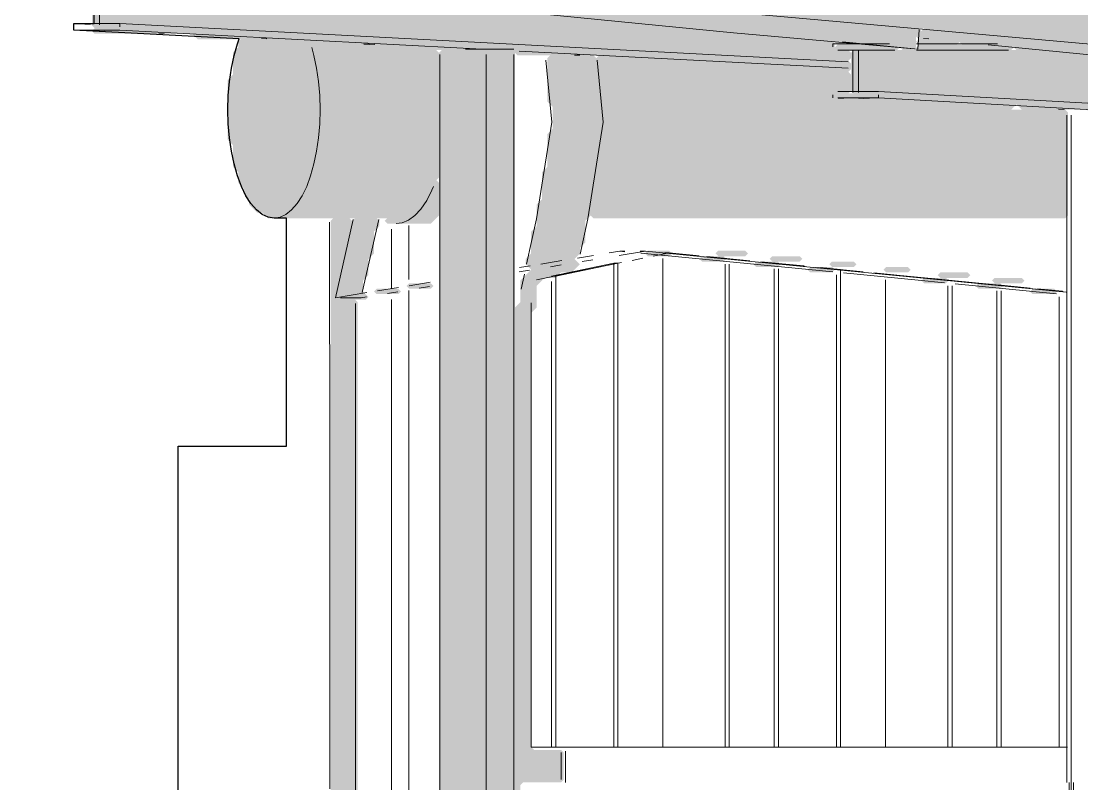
# Model space of a CAD drawing. Header units: millimetres. Extents: x 0 to 84100, y 0 to 59400.
# Drawn here: x 17134 to 19090, y 49324 to 50730 of the extents above; entities that cross this region are included whole.
import ezdxf

# ---------------------------------------------------------------- set-up
doc = ezdxf.new("R2010")
doc.units = ezdxf.units.MM
doc.layers.add('09_立面の外形', color=7, linetype='Continuous', lineweight=30)
doc.layers.add('10_見えがかり', color=7, linetype='Continuous', lineweight=13)

msp = doc.modelspace()

# ---------------------------------------------------------------- hatches: boundary and pattern name
at = {"layer": '10_見えがかり', "true_color": 0xbdbdbd}
for points in [[(15514.9, 51091.6), (15514.9, 51081.6), (15519.9, 51076.6), (15609.9, 51076.6), (15619.9, 51066.6), (15719.9, 51066.6), (15729.9, 51056.6), (15829.9, 51056.6), (15839.9, 51046.6), (15929.9, 51046.6), (15939.9, 51036.6), (16039.9, 51036.6), (16049.9, 51026.6), (16159.9, 51026.6), (16169.9, 51016.6), (16269.9, 51016.6), (16279.9, 51006.6), (16379.9, 51006.6), (16389.9, 50996.6), (16489.9, 50996.6), (16499.9, 50986.6), (16599.9, 50986.6), (16609.9, 50976.6), (16719.9, 50976.6), (16729.9, 50966.6), (16829.9, 50966.6), (16839.9, 50956.6), (16939.9, 50956.6), (16949.9, 50946.6), (17049.9, 50946.6), (17059.9, 50936.6), (17169.9, 50936.6), (17179.9, 50926.6), (17279.9, 50926.6), (17289.9, 50916.6), (17389.9, 50916.6), (17399.9, 50906.6), (17499.9, 50906.6), (17509.9, 50896.6), (17609.9, 50896.6), (17619.9, 50886.6), (17729.9, 50886.6), (17739.9, 50876.6), (17839.9, 50876.6), (17849.9, 50866.6), (17949.9, 50866.6), (17959.9, 50856.6), (18059.9, 50856.6), (18069.9, 50846.6), (18169.9, 50846.6), (18179.9, 50836.6), (18289.9, 50836.6), (18299.9, 50826.6), (18399.9, 50826.6), (18409.9, 50816.6), (18509.9, 50816.6), (18519.9, 50806.6), (18619.9, 50806.6), (18629.9, 50796.6), (18729.9, 50796.6), (18739.9, 50786.6), (18849.9, 50786.6), (18859.9, 50776.6), (18959.9, 50776.6), (18969.9, 50766.6), (19069.9, 50766.6), (19079.9, 50756.6), (19179.9, 50756.6), (19189.9, 50746.6), (19289.9, 50746.6), (19299.9, 50736.6), (19409.9, 50736.6), (19419.9, 50726.6), (19519.9, 50726.6), (19529.9, 50716.6), (19629.9, 50716.6), (19639.9, 50706.6), (19739.9, 50706.6), (19749.9, 50696.6), (19849.9, 50696.6), (19859.9, 50686.6), (19969.9, 50686.6), (19979.9, 50676.6), (20079.9, 50676.6), (20089.9, 50666.6), (20189.9, 50666.6), (20199.9, 50656.6), (20299.9, 50656.6), (20309.9, 50646.6), (20409.9, 50646.6), (20419.9, 50636.6), (20529.9, 50636.6), (20539.9, 50626.6), (20639.9, 50626.6), (20649.9, 50616.6), (20749.9, 50616.6), (20759.9, 50606.6), (20859.9, 50606.6), (20869.9, 50596.6), (20969.9, 50596.6), (20979.9, 50586.6), (21089.9, 50586.6), (21099.9, 50576.6), (21199.9, 50576.6), (21209.9, 50566.6), (21309.9, 50566.6), (21319.9, 50556.6), (21419.9, 50556.6), (21429.9, 50546.6), (21539.9, 50546.6), (21549.9, 50536.6), (21649.9, 50536.6), (21659.9, 50526.6), (21759.9, 50526.6), (21769.9, 50516.6), (21869.9, 50516.6), (21879.9, 50506.6), (21979.9, 50506.6), (21989.9, 50496.6), (22099.9, 50496.6), (22109.9, 50486.6), (22209.9, 50486.6), (22219.9, 50476.6), (22319.9, 50476.6), (22329.9, 50466.6), (22429.9, 50466.6), (22439.9, 50456.6), (22529.9, 50456.6), (22539.9, 50446.6), (22629.9, 50446.6), (22639.9, 50436.6), (22739.9, 50436.6), (22749.9, 50426.6), (22839.9, 50426.6), (22849.9, 50416.6), (22939.9, 50416.6), (22949.9, 50406.6), (23039.9, 50406.6), (23049.9, 50396.6), (23149.9, 50396.6), (23159.9, 50386.6), (23249.9, 50386.6), (23259.9, 50376.6), (23289.9, 50376.6), (23294.9, 50371.6), (23294.9, 50321.6), (23289.9, 50316.6), (23209.9, 50316.6), (23199.9, 50326.6), (23099.9, 50326.6), (23089.9, 50336.6), (22989.9, 50336.6), (22979.9, 50346.6), (22879.9, 50346.6), (22869.9, 50356.6), (22759.9, 50356.6), (22749.9, 50366.6), (22649.9, 50366.6), (22639.9, 50376.6), (22539.9, 50376.6), (22529.9, 50386.6), (22429.9, 50386.6), (22419.9, 50396.6), (22319.9, 50396.6), (22309.9, 50406.6), (22199.9, 50406.6), (22189.9, 50416.6), (22089.9, 50416.6), (22079.9, 50426.6), (21979.9, 50426.6), (21969.9, 50436.6), (21869.9, 50436.6), (21859.9, 50446.6), (21759.9, 50446.6), (21749.9, 50456.6), (21639.9, 50456.6), (21629.9, 50466.6), (21529.9, 50466.6), (21519.9, 50476.6), (21419.9, 50476.6), (21409.9, 50486.6), (21309.9, 50486.6), (21299.9, 50496.6), (21199.9, 50496.6), (21189.9, 50506.6), (21079.9, 50506.6), (21069.9, 50516.6), (20969.9, 50516.6), (20959.9, 50526.6), (20859.9, 50526.6), (20849.9, 50536.6), (20749.9, 50536.6), (20739.9, 50546.6), (20639.9, 50546.6), (20629.9, 50556.6), (20519.9, 50556.6), (20509.9, 50566.6), (20409.9, 50566.6), (20399.9, 50576.6), (20299.9, 50576.6), (20289.9, 50586.6), (20189.9, 50586.6), (20179.9, 50596.6), (20069.9, 50596.6), (20059.9, 50606.6), (19959.9, 50606.6), (19949.9, 50616.6), (19849.9, 50616.6), (19839.9, 50626.6), (19739.9, 50626.6), (19729.9, 50636.6), (19629.9, 50636.6), (19619.9, 50646.6), (19509.9, 50646.6), (19499.9, 50656.6), (19399.9, 50656.6), (19389.9, 50666.6), (19289.9, 50666.6), (19279.9, 50676.6), (19179.9, 50676.6), (19169.9, 50686.6), (19069.9, 50686.6), (19059.9, 50696.6), (18949.9, 50696.6), (18939.9, 50706.6), (18839.9, 50706.6), (18829.9, 50716.6), (18729.9, 50716.6), (18719.9, 50726.6), (18619.9, 50726.6), (18609.9, 50736.6), (18509.9, 50736.6), (18499.9, 50746.6), (18389.9, 50746.6), (18379.9, 50756.6), (18279.9, 50756.6), (18269.9, 50766.6), (18169.9, 50766.6), (18159.9, 50776.6), (18059.9, 50776.6), (18049.9, 50786.6), (17949.9, 50786.6), (17939.9, 50796.6), (17829.9, 50796.6), (17819.9, 50806.6), (17719.9, 50806.6), (17709.9, 50816.6), (17609.9, 50816.6), (17599.9, 50826.6), (17499.9, 50826.6), (17489.9, 50836.6), (17389.9, 50836.6), (17379.9, 50846.6), (17269.9, 50846.6), (17259.9, 50856.6), (17159.9, 50856.6), (17149.9, 50866.6), (17049.9, 50866.6), (17039.9, 50876.6), (16939.9, 50876.6), (16929.9, 50886.6), (16829.9, 50886.6), (16819.9, 50896.6), (16709.9, 50896.6), (16699.9, 50906.6), (16599.9, 50906.6), (16589.9, 50916.6), (16489.9, 50916.6), (16479.9, 50926.6), (16379.9, 50926.6), (16369.9, 50936.6), (16269.9, 50936.6), (16259.9, 50946.6), (16149.9, 50946.6), (16139.9, 50956.6), (16039.9, 50956.6), (16029.9, 50966.6), (15929.9, 50966.6), (15919.9, 50976.6), (15819.9, 50976.6), (15809.9, 50986.6), (15709.9, 50986.6), (15699.9, 50996.6), (15599.9, 50996.6), (15589.9, 51006.6), (15489.9, 51006.6), (15479.9, 51016.6), (15379.9, 51016.6), (15369.9, 51026.6), (15299.9, 51026.6), (15294.9, 51031.6), (15294.9, 51091.6), (15299.9, 51096.6), (15509.9, 51096.6)], [(16269.9, 50936.6), (16369.9, 50936.6), (16379.9, 50926.6), (16479.9, 50926.6), (16489.9, 50916.6), (16589.9, 50916.6), (16599.9, 50906.6), (16699.9, 50906.6), (16709.9, 50896.6), (16819.9, 50896.6), (16829.9, 50886.6), (16929.9, 50886.6), (16939.9, 50876.6), (17039.9, 50876.6), (17049.9, 50866.6), (17149.9, 50866.6), (17159.9, 50856.6), (17259.9, 50856.6), (17269.9, 50846.6), (17379.9, 50846.6), (17389.9, 50836.6), (17489.9, 50836.6), (17499.9, 50826.6), (17599.9, 50826.6), (17609.9, 50816.6), (17709.9, 50816.6), (17719.9, 50806.6), (17819.9, 50806.6), (17829.9, 50796.6), (17939.9, 50796.6), (17949.9, 50786.6), (18049.9, 50786.6), (18059.9, 50776.6), (18159.9, 50776.6), (18169.9, 50766.6), (18269.9, 50766.6), (18279.9, 50756.6), (18379.9, 50756.6), (18389.9, 50746.6), (18499.9, 50746.6), (18509.9, 50736.6), (18609.9, 50736.6), (18619.9, 50726.6), (18719.9, 50726.6), (18729.9, 50716.6), (18789.9, 50716.6), (18794.9, 50711.6), (18784.9, 50701.6), (18784.9, 50681.6), (18779.9, 50676.6), (18759.9, 50676.6), (18749.9, 50686.6), (18639.9, 50686.6), (18629.9, 50696.6), (18529.9, 50696.6), (18519.9, 50706.6), (18419.9, 50706.6), (18409.9, 50716.6), (18319.9, 50716.6), (18309.9, 50726.6), (18219.9, 50726.6), (18209.9, 50736.6), (18119.9, 50736.6), (18109.9, 50746.6), (18019.9, 50746.6), (18009.9, 50756.6), (17919.9, 50756.6), (17909.9, 50766.6), (17809.9, 50766.6), (17799.9, 50776.6), (17709.9, 50776.6), (17699.9, 50786.6), (17609.9, 50786.6), (17599.9, 50796.6), (17509.9, 50796.6), (17499.9, 50806.6), (17429.9, 50806.6), (17419.9, 50816.6), (17309.9, 50816.6), (17299.9, 50826.6), (17199.9, 50826.6), (17189.9, 50836.6), (17099.9, 50836.6), (17089.9, 50846.6), (16999.9, 50846.6), (16989.9, 50856.6), (16899.9, 50856.6), (16889.9, 50866.6), (16799.9, 50866.6), (16789.9, 50876.6), (16699.9, 50876.6), (16689.9, 50886.6), (16599.9, 50886.6), (16589.9, 50896.6), (16489.9, 50896.6), (16479.9, 50906.6), (16389.9, 50906.6), (16379.9, 50916.6), (16289.9, 50916.6), (16279.9, 50926.6), (16209.9, 50926.6), (16204.9, 50931.6), (16204.9, 50941.6), (16209.9, 50946.6), (16259.9, 50946.6)], [(17699.9, 50786.6), (17709.9, 50776.6), (17799.9, 50776.6), (17809.9, 50766.6), (17909.9, 50766.6), (17919.9, 50756.6), (18009.9, 50756.6), (18019.9, 50746.6), (18109.9, 50746.6), (18119.9, 50736.6), (18209.9, 50736.6), (18219.9, 50726.6), (18309.9, 50726.6), (18319.9, 50716.6), (18409.9, 50716.6), (18419.9, 50706.6), (18519.9, 50706.6), (18529.9, 50696.6), (18629.9, 50696.6), (18634.9, 50691.6), (18634.9, 50681.6), (18639.9, 50676.6), (18659.9, 50676.6), (18664.9, 50671.6), (18664.9, 50661.6), (18659.9, 50656.6), (18539.9, 50656.6), (18529.9, 50666.6), (18349.9, 50666.6), (18339.9, 50676.6), (18159.9, 50676.6), (18149.9, 50686.6), (17959.9, 50686.6), (17949.9, 50696.6), (17769.9, 50696.6), (17759.9, 50706.6), (17579.9, 50706.6), (17569.9, 50716.6), (17389.9, 50716.6), (17379.9, 50726.6), (17279.9, 50726.6), (17269.9, 50716.6), (17264.9, 50721.6), (17264.9, 50791.6), (17269.9, 50796.6), (17599.9, 50796.6), (17609.9, 50786.6)], [(17389.9, 50716.6), (17569.9, 50716.6), (17579.9, 50706.6), (17759.9, 50706.6), (17769.9, 50696.6), (17949.9, 50696.6), (17959.9, 50686.6), (18149.9, 50686.6), (18159.9, 50676.6), (18339.9, 50676.6), (18349.9, 50666.6), (18529.9, 50666.6), (18539.9, 50656.6), (18659.9, 50656.6), (18664.9, 50651.6), (18664.9, 50641.6), (18659.9, 50636.6), (18609.9, 50636.6), (18599.9, 50646.6), (18419.9, 50646.6), (18409.9, 50656.6), (18219.9, 50656.6), (18209.9, 50666.6), (18049.9, 50666.6), (18039.9, 50676.6), (17839.9, 50676.6), (17829.9, 50686.6), (17649.9, 50686.6), (17639.9, 50696.6), (17459.9, 50696.6), (17449.9, 50706.6), (17269.9, 50706.6), (17264.9, 50711.6), (17279.9, 50726.6), (17379.9, 50726.6)], [(18839.9, 50706.6), (18939.9, 50706.6), (18949.9, 50696.6), (19059.9, 50696.6), (19069.9, 50686.6), (19169.9, 50686.6), (19179.9, 50676.6), (19279.9, 50676.6), (19289.9, 50666.6), (19389.9, 50666.6), (19399.9, 50656.6), (19499.9, 50656.6), (19509.9, 50646.6), (19619.9, 50646.6), (19629.9, 50636.6), (19729.9, 50636.6), (19739.9, 50626.6), (19839.9, 50626.6), (19849.9, 50616.6), (19949.9, 50616.6), (19959.9, 50606.6), (20059.9, 50606.6), (20069.9, 50596.6), (20179.9, 50596.6), (20189.9, 50586.6), (20289.9, 50586.6), (20299.9, 50576.6), (20399.9, 50576.6), (20409.9, 50566.6), (20509.9, 50566.6), (20519.9, 50556.6), (20629.9, 50556.6), (20639.9, 50546.6), (20739.9, 50546.6), (20749.9, 50536.6), (20849.9, 50536.6), (20859.9, 50526.6), (20959.9, 50526.6), (20969.9, 50516.6), (21069.9, 50516.6), (21079.9, 50506.6), (21189.9, 50506.6), (21199.9, 50496.6), (21299.9, 50496.6), (21309.9, 50486.6), (21369.9, 50486.6), (21374.9, 50481.6), (21374.9, 50451.6), (21369.9, 50446.6), (21329.9, 50446.6), (21319.9, 50456.6), (21219.9, 50456.6), (21209.9, 50466.6), (21109.9, 50466.6), (21099.9, 50476.6), (20999.9, 50476.6), (20989.9, 50486.6), (20899.9, 50486.6), (20889.9, 50496.6), (20799.9, 50496.6), (20789.9, 50506.6), (20699.9, 50506.6), (20689.9, 50516.6), (20589.9, 50516.6), (20579.9, 50526.6), (20489.9, 50526.6), (20479.9, 50536.6), (20389.9, 50536.6), (20379.9, 50546.6), (20289.9, 50546.6), (20279.9, 50556.6), (20209.9, 50556.6), (20199.9, 50566.6), (20089.9, 50566.6), (20079.9, 50576.6), (19989.9, 50576.6), (19979.9, 50586.6), (19879.9, 50586.6), (19869.9, 50596.6), (19779.9, 50596.6), (19769.9, 50606.6), (19679.9, 50606.6), (19669.9, 50616.6), (19579.9, 50616.6), (19569.9, 50626.6), (19479.9, 50626.6), (19469.9, 50636.6), (19379.9, 50636.6), (19369.9, 50646.6), (19279.9, 50646.6), (19269.9, 50656.6), (19169.9, 50656.6), (19159.9, 50666.6), (19069.9, 50666.6), (19059.9, 50676.6), (18969.9, 50676.6), (18959.9, 50686.6), (18869.9, 50686.6), (18859.9, 50696.6), (18789.9, 50696.6), (18784.9, 50701.6), (18799.9, 50716.6), (18829.9, 50716.6)], [(18749.9, 50676.6), (18639.9, 50676.6), (18634.9, 50681.6), (18639.9, 50686.6), (18749.9, 50686.6), (18754.9, 50681.6)], [(18859.9, 50686.6), (18789.9, 50686.6), (18784.9, 50691.6), (18789.9, 50696.6), (18859.9, 50696.6), (18864.9, 50691.6)], [(18959.9, 50676.6), (18789.9, 50676.6), (18784.9, 50681.6), (18789.9, 50686.6), (18959.9, 50686.6), (18964.9, 50681.6)], [(18044.9, 50671.6), (18044.9, 46651.6), (18039.9, 46646.6), (17909.9, 46646.6), (17904.9, 46651.6), (17904.9, 50671.6), (17909.9, 50676.6), (18039.9, 50676.6)], [(19069.9, 50666.6), (19159.9, 50666.6), (19169.9, 50656.6), (19269.9, 50656.6), (19279.9, 50646.6), (19369.9, 50646.6), (19379.9, 50636.6), (19469.9, 50636.6), (19479.9, 50626.6), (19569.9, 50626.6), (19579.9, 50616.6), (19669.9, 50616.6), (19679.9, 50606.6), (19769.9, 50606.6), (19779.9, 50596.6), (19869.9, 50596.6), (19879.9, 50586.6), (19979.9, 50586.6), (19989.9, 50576.6), (20079.9, 50576.6), (20084.9, 50571.6), (20079.9, 50566.6), (20039.9, 50566.6), (20034.9, 50561.6), (20034.9, 50551.6), (20039.9, 50546.6), (20069.9, 50546.6), (20074.9, 50541.6), (20074.9, 50531.6), (20069.9, 50526.6), (19949.9, 50526.6), (19939.9, 50536.6), (19769.9, 50536.6), (19759.9, 50546.6), (19589.9, 50546.6), (19579.9, 50556.6), (19409.9, 50556.6), (19399.9, 50566.6), (19229.9, 50566.6), (19219.9, 50576.6), (19049.9, 50576.6), (19039.9, 50586.6), (18879.9, 50586.6), (18869.9, 50596.6), (18669.9, 50596.6), (18664.9, 50601.6), (18664.9, 50671.6), (18669.9, 50676.6), (19059.9, 50676.6)], [(18879.9, 50586.6), (19039.9, 50586.6), (19049.9, 50576.6), (19219.9, 50576.6), (19229.9, 50566.6), (19399.9, 50566.6), (19409.9, 50556.6), (19579.9, 50556.6), (19589.9, 50546.6), (19759.9, 50546.6), (19769.9, 50536.6), (19939.9, 50536.6), (19949.9, 50526.6), (20069.9, 50526.6), (20074.9, 50521.6), (20074.9, 50511.6), (20069.9, 50506.6), (20049.9, 50506.6), (20039.9, 50516.6), (20029.9, 50506.6), (20009.9, 50506.6), (19999.9, 50516.6), (19869.9, 50516.6), (19859.9, 50526.6), (19849.9, 50516.6), (19829.9, 50516.6), (19819.9, 50526.6), (19699.9, 50526.6), (19689.9, 50536.6), (19679.9, 50526.6), (19649.9, 50526.6), (19639.9, 50536.6), (19519.9, 50536.6), (19509.9, 50546.6), (19499.9, 50536.6), (19469.9, 50536.6), (19459.9, 50546.6), (19339.9, 50546.6), (19329.9, 50556.6), (19319.9, 50546.6), (19289.9, 50546.6), (19279.9, 50556.6), (19159.9, 50556.6), (19149.9, 50566.6), (19139.9, 50556.6), (19109.9, 50556.6), (19099.9, 50566.6), (18979.9, 50566.6), (18969.9, 50576.6), (18959.9, 50566.6), (18929.9, 50566.6), (18919.9, 50576.6), (18759.9, 50576.6), (18749.9, 50586.6), (18639.9, 50586.6), (18634.9, 50591.6), (18639.9, 50596.6), (18869.9, 50596.6)]]:
    msp.add_hatch(color=8, dxfattribs=at).paths.add_polyline_path(points)
at = {"layer": '10_見えがかり', "true_color": 0xe9dcc4}
for points in [[(17829.9, 50686.6), (17839.9, 50676.6), (17899.9, 50676.6), (17904.9, 50671.6), (17904.9, 50441.6), (17894.9, 50431.6), (17894.9, 50421.6), (17884.9, 50411.6), (17884.9, 50401.6), (17874.9, 50391.6), (17874.9, 50381.6), (17859.9, 50366.6), (17589.9, 50366.6), (17579.9, 50376.6), (17569.9, 50376.6), (17554.9, 50391.6), (17554.9, 50401.6), (17544.9, 50411.6), (17544.9, 50421.6), (17534.9, 50431.6), (17534.9, 50451.6), (17524.9, 50461.6), (17524.9, 50501.6), (17514.9, 50511.6), (17514.9, 50621.6), (17524.9, 50631.6), (17524.9, 50671.6), (17534.9, 50681.6), (17534.9, 50691.6), (17539.9, 50696.6), (17639.9, 50696.6), (17649.9, 50686.6)], [(18409.9, 50656.6), (18419.9, 50646.6), (18599.9, 50646.6), (18609.9, 50636.6), (18659.9, 50636.6), (18664.9, 50631.6), (18664.9, 50601.6), (18659.9, 50596.6), (18639.9, 50596.6), (18634.9, 50591.6), (18639.9, 50586.6), (18749.9, 50586.6), (18759.9, 50576.6), (18919.9, 50576.6), (18929.9, 50566.6), (19059.9, 50566.6), (19064.9, 50561.6), (19064.9, 50371.6), (19059.9, 50366.6), (18189.9, 50366.6), (18184.9, 50371.6), (18184.9, 50421.6), (18194.9, 50431.6), (18194.9, 50491.6), (18204.9, 50501.6), (18204.9, 50621.6), (18194.9, 50631.6), (18194.9, 50661.6), (18199.9, 50666.6), (18209.9, 50666.6), (18219.9, 50656.6)], [(17889.9, 50356.6), (17809.9, 50356.6), (17804.9, 50361.6), (17809.9, 50366.6), (17859.9, 50366.6), (17874.9, 50381.6), (17874.9, 50391.6), (17884.9, 50401.6), (17884.9, 50411.6), (17894.9, 50421.6), (17894.9, 50431.6), (17899.9, 50436.6), (17904.9, 50431.6), (17904.9, 50371.6)], [(17734.9, 50331.6), (17734.9, 50291.6), (17724.9, 50281.6), (17724.9, 50251.6), (17714.9, 50241.6), (17714.9, 50221.6), (17719.9, 50216.6), (17749.9, 50216.6), (17754.9, 50211.6), (17754.9, 46951.6), (17749.9, 46946.6), (17709.9, 46946.6), (17704.9, 46951.6), (17704.9, 50361.6), (17709.9, 50366.6), (17739.9, 50366.6), (17744.9, 50361.6), (17744.9, 50341.6)], [(17774.9, 50291.6), (17774.9, 50261.6), (17764.9, 50251.6), (17764.9, 50231.6), (17774.9, 50221.6), (17769.9, 50216.6), (17719.9, 50216.6), (17714.9, 50221.6), (17714.9, 50241.6), (17724.9, 50251.6), (17724.9, 50281.6), (17734.9, 50291.6), (17734.9, 50331.6), (17744.9, 50341.6), (17744.9, 50361.6), (17749.9, 50366.6), (17789.9, 50366.6), (17794.9, 50361.6), (17794.9, 50351.6), (17784.9, 50341.6), (17784.9, 50301.6)], [(18289.9, 50306.6), (18329.9, 50306.6), (18334.9, 50301.6), (18329.9, 50296.6), (18289.9, 50296.6), (18284.9, 50301.6)], [(18384.9, 50291.6), (18389.9, 50296.6), (18429.9, 50296.6), (18434.9, 50291.6), (18429.9, 50286.6), (18389.9, 50286.6)], [(18414.9, 50301.6), (18419.9, 50306.6), (18469.9, 50306.6), (18474.9, 50301.6), (18469.9, 50296.6), (18419.9, 50296.6)], [(18514.9, 50291.6), (18519.9, 50296.6), (18569.9, 50296.6), (18574.9, 50291.6), (18569.9, 50286.6), (18519.9, 50286.6)], [(18089.9, 50286.6), (18129.9, 50286.6), (18134.9, 50281.6), (18129.9, 50276.6), (18089.9, 50276.6), (18084.9, 50281.6)], [(18484.9, 50281.6), (18489.9, 50286.6), (18529.9, 50286.6), (18534.9, 50281.6), (18529.9, 50276.6), (18489.9, 50276.6)], [(18584.9, 50271.6), (18589.9, 50276.6), (18629.9, 50276.6), (18634.9, 50271.6), (18629.9, 50266.6), (18589.9, 50266.6)], [(18629.9, 50286.6), (18669.9, 50286.6), (18674.9, 50281.6), (18669.9, 50276.6), (18629.9, 50276.6), (18624.9, 50281.6)], [(18729.9, 50276.6), (18769.9, 50276.6), (18774.9, 50271.6), (18769.9, 50266.6), (18729.9, 50266.6), (18724.9, 50271.6)], [(18794.9, 50251.6), (18799.9, 50256.6), (18839.9, 50256.6), (18844.9, 50251.6), (18839.9, 50246.6), (18799.9, 50246.6)], [(18824.9, 50261.6), (18829.9, 50266.6), (18879.9, 50266.6), (18884.9, 50261.6), (18879.9, 50256.6), (18829.9, 50256.6)], [(18924.9, 50251.6), (18929.9, 50256.6), (18979.9, 50256.6), (18984.9, 50251.6), (18979.9, 50246.6), (18929.9, 50246.6)], [(17784.9, 50231.6), (17789.9, 50236.6), (17829.9, 50236.6), (17834.9, 50231.6), (17829.9, 50226.6), (17789.9, 50226.6)], [(17849.9, 50246.6), (17889.9, 50246.6), (17894.9, 50241.6), (17889.9, 50236.6), (17849.9, 50236.6), (17844.9, 50241.6)], [(18899.9, 50246.6), (18939.9, 50246.6), (18944.9, 50241.6), (18939.9, 50236.6), (18899.9, 50236.6), (18894.9, 50241.6)], [(18999.9, 50236.6), (19039.9, 50236.6), (19044.9, 50231.6), (19039.9, 50226.6), (18999.9, 50226.6), (18994.9, 50231.6)]]:
    msp.add_hatch(color=8, dxfattribs=at).paths.add_polyline_path(points)
h = msp.add_hatch(color=8, dxfattribs=at)
h.paths.add_polyline_path([(18204.9, 50621.6), (18204.9, 50501.6), (18194.9, 50491.6), (18194.9, 50431.6), (18184.9, 50421.6), (18184.9, 50371.6), (18174.9, 50361.6), (18174.9, 50321.6), (18164.9, 50311.6), (18164.9, 50301.6), (18154.9, 50291.6), (18164.9, 50281.6), (18149.9, 50266.6), (18129.9, 50266.6), (18119.9, 50256.6), (18099.9, 50256.6), (18084.9, 50241.6), (18084.9, 50201.6), (18074.9, 50191.6), (18074.9, 49391.6), (18079.9, 49386.6), (18129.9, 49386.6), (18134.9, 49381.6), (18134.9, 49331.6), (18129.9, 49326.6), (18059.9, 49326.6), (18054.9, 49321.6), (18054.9, 47091.6), (18049.9, 47086.6), (18044.9, 47091.6), (18044.9, 50201.6), (18054.9, 50211.6), (18054.9, 50251.6), (18074.9, 50271.6), (18064.9, 50281.6), (18064.9, 50291.6), (18074.9, 50301.6), (18074.9, 50341.6), (18084.9, 50351.6), (18084.9, 50391.6), (18094.9, 50401.6), (18094.9, 50451.6), (18104.9, 50461.6), (18104.9, 50521.6), (18114.9, 50531.6), (18114.9, 50571.6), (18104.9, 50581.6), (18104.9, 50661.6), (18109.9, 50666.6), (18189.9, 50666.6), (18194.9, 50661.6), (18194.9, 50631.6)])
h.paths.add_polyline_path([(18089.9, 50286.6), (18084.9, 50281.6), (18089.9, 50276.6), (18129.9, 50276.6), (18134.9, 50281.6), (18129.9, 50286.6)], flags=0)

# ---------------------------------------------------------------- linework, layer by layer
at = {"layer": '09_立面の外形'}
msp.add_lwpolyline([(17423.8, 46646.6), (17423.8, 49946.6), (17623.4, 49946.6), (17623.4, 50366.6), (17600.7, 50366.6), (17589.6, 50368.3), (17578.6, 50373.4), (17568.1, 50381.8), (17558.1, 50393.4), (17548.8, 50407.9), (17540.5, 50425.1), (17533.1, 50444.8), (17526.9, 50466.6), (17522, 50490), (17518.4, 50514.8), (17516.3, 50540.5), (17515.5, 50566.6), (17516.3, 50592.7), (17518.4, 50618.3), (17522, 50643.1), (17526.9, 50666.6), (17533.1, 50688.3), (17536.5, 50697.3), (17231.5, 50713.2), (17231.5, 50725.2), (17268.7, 50725.2), (17268.7, 50767.7)], dxfattribs=at)
at = {"layer": '10_見えがかり'}
for points in [[(23295.1, 50313.7), (15964.4, 50968)], [(17416, 50810.2), (18448.1, 50708.5)], [(17278.9, 50723), (17278.9, 50791.5)], [(17231.5, 50713.2), (17231.5, 50725.2)], [(17261.4, 50723.7), (17231.5, 50725.2)], [(17231.5, 50725.2), (17316.1, 50725.2)], [(17316.1, 50719.2), (17316.1, 50725.2)], [(17316.1, 50725.2), (18659.7, 50654.9)], [(17241.5, 50712.7), (17231.5, 50713.2)], [(17316.1, 50713.2), (17231.5, 50713.2)], [(17278.7, 50712.7), (17268.7, 50713.2)], [(17278.9, 50713.2), (17268.7, 50713.2)], [(17288.8, 50712.7), (17278.9, 50713.2)], [(17973, 50678.9), (17316.1, 50713.2)], [(17398.3, 50707), (17388.4, 50707.5)], [(18787.9, 50678.2), (18448.1, 50708.5)], [(18787.9, 50678.2), (18790.4, 50714)], [(17533.1, 50688.3), (17526.9, 50666.6)], [(17587.4, 50697.1), (17577.5, 50697.6)], [(17776.3, 50686.7), (17766.4, 50687.2)], [(17786.5, 50686.7), (17766.6, 50687.7)], [(18631.2, 50682.2), (18631.2, 50688.2)], [(18641.1, 50688.2), (18631.2, 50688.2)], [(18631.2, 50688.2), (18715.7, 50688.2)], [(18787.9, 50678.2), (18649, 50691.9)], [(18715.7, 50688.2), (18735.7, 50688.2)], [(18785.6, 50688.2), (18935.3, 50688.2)], [(18798.5, 50698.1), (18808.5, 50697.1)], [(18917.9, 50686.3), (20032.4, 50576.5)], [(17526.9, 50666.6), (17522, 50643.1)], [(17674.4, 50666.6), (17670.3, 50681.1)], [(17679.3, 50643.1), (17674.4, 50666.6)], [(17906.4, 50668.1), (17906.4, 46646.6)], [(17953.9, 50678.1), (17992, 50678.1)], [(17992, 50678.1), (18043.2, 50678.1)], [(17992, 46646.6), (17992, 50668.1)], [(18033.7, 50678.1), (18043.2, 50678.1)], [(18043.2, 50668.1), (18043.2, 46646.6)], [(18659.7, 50642.9), (18052.6, 50674.7)], [(18164.7, 50666.9), (18154.7, 50667.4)], [(18715.7, 50676.2), (18640.6, 50676.2)], [(18668.4, 50598), (18668.4, 50676.2)], [(18678.4, 50676.2), (18668.4, 50676.2)], [(18668.4, 50676.2), (18678.5, 50676.2)], [(18678.5, 50598), (18678.5, 50676.2)], [(18678.5, 50676.2), (18688.5, 50676.2)], [(18745.7, 50676.2), (18715.7, 50676.2)], [(18955.3, 50676.2), (18785.6, 50676.2)], [(17522, 50643.1), (17518.4, 50618.3)], [(17682.9, 50618.3), (17679.3, 50643.1)], [(18102, 50657.6), (18113, 50543.8)], [(18196.9, 50657.6), (18208, 50543.8)], [(17518.4, 50618.3), (17516.3, 50592.7)], [(17685.1, 50592.7), (17682.9, 50618.3)], [(17516.3, 50592.7), (17515.5, 50566.6)], [(17685.8, 50566.6), (17685.1, 50592.7)], [(18631.2, 50588.2), (18631.2, 50594.2)], [(18640.6, 50600.2), (18715.7, 50600.2)], [(18715.7, 50588.2), (18640.6, 50588.2)], [(18651.1, 50587.1), (18641.1, 50587.7)], [(18688.3, 50587.1), (18668.4, 50588.2)], [(18678.5, 50588.2), (18668.4, 50588.2)], [(18698.5, 50587.1), (18678.5, 50588.2)], [(18715.7, 50600.2), (20073.1, 50524.3)], [(18715.7, 50588.2), (18715.7, 50594.2)], [(20073.1, 50512.3), (18715.7, 50588.2)], [(17515.5, 50566.6), (17516.3, 50540.5)], [(17685.8, 50566.6), (17685.1, 50540.5)], [(19057.8, 50567), (19047.8, 50567.6)], [(19063.1, 50556.6), (19063.1, 49326.6)], [(19071.1, 46796.6), (19071.1, 50556.6)], [(19071.1, 50556.6), (19071.1, 49326.6)], [(17516.3, 50540.5), (17518.4, 50514.8)], [(17682.9, 50514.8), (17685.1, 50540.5)], [(18113, 50543.8), (18084.8, 50365.3)], [(18208, 50543.8), (18179.7, 50365.3)], [(17518.4, 50514.8), (17522, 50490)], [(17679.3, 50490), (17682.9, 50514.8)], [(17522, 50490), (17526.9, 50466.6)], [(17674.4, 50466.6), (17679.3, 50490)], [(17526.9, 50466.6), (17533.1, 50444.8)], [(17668.2, 50444.8), (17674.4, 50466.6)], [(17533.1, 50444.8), (17540.5, 50425.1)], [(17660.9, 50425.1), (17668.2, 50444.8)], [(17540.5, 50425.1), (17548.8, 50407.9)], [(17548.8, 50407.9), (17558.1, 50393.4)], [(17643.2, 50393.4), (17652.5, 50407.9)], [(17652.5, 50407.9), (17660.9, 50425.1)], [(17882.3, 50399.1), (17892, 50418.1)], [(17892, 50418.1), (17894.9, 50425.3)], [(17558.1, 50393.4), (17568.1, 50381.8)], [(17633.2, 50381.8), (17643.2, 50393.4)], [(17871.7, 50383.4), (17882.3, 50399.1)], [(17568.1, 50381.8), (17578.6, 50373.4)], [(17578.6, 50373.4), (17589.6, 50368.3)], [(17611.8, 50368.3), (17622.7, 50373.4)], [(17622.7, 50373.4), (17633.2, 50381.8)], [(17848.8, 50362.9), (17860.3, 50371.3)], [(17860.3, 50371.3), (17871.7, 50383.4)], [(17589.6, 50368.3), (17600.7, 50366.6)], [(17600.7, 50366.6), (17611.8, 50368.3)], [(17610.6, 50366.6), (17600.7, 50366.6)], [(17623.4, 49954.3), (17623.4, 50364)], [(17703.1, 50225.2), (17703.1, 50359.4)], [(17746.8, 50364.2), (17713.8, 50219.9)], [(17794.2, 50364.2), (17763.5, 50229.5)], [(17825.9, 50356.6), (17837.2, 50358.1)], [(17837.2, 50358.1), (17848.8, 50362.9)], [(17849.2, 50353.4), (17849.2, 50253.5)], [(18084.8, 50365.3), (18066.5, 50281.9)], [(18179.7, 50365.3), (18165.5, 50300.5)], [(17817.5, 50236.6), (17817.5, 50346.6)], [(18189.6, 50297.9), (18160.5, 50293.2)], [(18238.2, 50305.9), (18218.8, 50302.7)], [(18285.6, 50305.9), (18237.1, 50297.9)], [(18238.2, 50305.9), (18247.7, 50305.9)], [(18248, 50304.9), (18238.2, 50305.9)], [(18261, 50288.8), (18280.6, 50292.8)], [(18276.1, 50305.9), (18285.6, 50305.9)], [(18631.2, 50267.5), (18277.5, 50302.1)], [(18835.8, 50252.2), (18285.6, 50305.9)], [(18300.2, 50296.8), (18329.5, 50302.9)], [(18321.6, 50302.9), (18317.7, 50302.1)], [(18317.7, 50302.1), (18325.7, 50302.1)], [(18317.7, 49391.6), (18317.7, 50292.2)], [(18377, 50297.4), (18321.6, 50302.9)], [(18321.6, 50302.9), (18329.5, 50302.9)], [(18329.5, 50302.9), (18325.7, 50302.1)], [(18379.2, 50298), (18329.5, 50302.9)], [(18385, 50297.4), (18329.5, 50302.9)], [(18432.5, 50292), (18395.5, 50295.6)], [(18478.5, 50288.3), (18399.1, 50296.1)], [(18440.4, 50292), (18403.4, 50295.6)], [(18432.5, 50292), (18440.4, 50292)], [(18072, 50270.9), (18052.6, 50267.7)], [(18073.1, 50278.8), (18053.7, 50275.6)], [(18084.8, 50252.7), (18241.4, 50284.8)], [(18131.4, 50288.4), (18092.5, 50282)], [(18130.3, 50280.4), (18110.8, 50277.2)], [(18227.1, 50283.5), (18112.4, 50259.9)], [(18235, 50283.5), (18120.3, 50259.9)], [(18188.5, 50290), (18169.1, 50286.8)], [(18227.1, 50283.5), (18235, 50283.5)], [(18227.1, 50283.5), (18227.1, 49391.6)], [(18235, 50283.5), (18235, 49391.6)], [(18432.5, 49391.6), (18432.5, 50282.1)], [(18440.4, 50282.1), (18440.4, 49391.6)], [(18577.8, 50278.5), (18498.4, 50286.3)], [(18580.5, 50277.5), (18523.1, 50283.1)], [(18523.1, 50283.1), (18531, 50283.1)], [(18523.1, 49391.6), (18523.1, 50273.2)], [(18578.8, 50278.4), (18531, 50283.1)], [(18531, 49391.6), (18531, 50273.2)], [(18637.8, 50271.9), (18599.6, 50275.6)], [(18645.7, 50271.9), (18607.5, 50275.6)], [(18687.1, 50267.8), (18607.6, 50275.6)], [(18637.8, 50271.9), (18645.7, 50271.9)], [(18645.7, 50271.9), (18645.7, 49391.6)], [(18062.5, 50263.4), (18056.4, 50235.6)], [(18112.4, 50259.9), (18120.3, 50259.9)], [(18120.3, 49391.6), (18120.3, 50259.9)], [(18637.8, 49391.6), (18637.8, 50262)], [(18788.4, 50252.2), (18650.8, 50265.6)], [(18786.4, 50258.1), (18707, 50265.9)], [(18843.2, 50251.8), (18728.4, 50263)], [(18728.4, 50263), (18736.4, 50263)], [(18728.4, 49391.6), (18728.4, 50253.1)], [(18851.1, 50251.8), (18736.4, 50263)], [(18837.5, 50247.4), (18788.4, 50252.2)], [(18995, 50237.7), (18806.3, 50256.2)], [(19061.8, 50230), (18835.8, 50252.2)], [(18843.2, 50251.8), (18851.1, 50251.8)], [(17830.3, 50239), (17791.5, 50232.6)], [(17849.2, 50233.5), (17849.2, 46647.6)], [(17888.6, 50248.6), (17849.8, 50242.2)], [(17887.5, 50240.6), (17868.1, 50237.4)], [(18112.4, 50250), (18112.4, 49391.6)], [(18843.2, 49391.6), (18843.2, 50241.9)], [(18851.1, 50241.9), (18851.1, 49391.6)], [(19043.8, 50227.1), (18857.1, 50245.4)], [(19048.5, 50231.6), (18933.8, 50242.9)], [(18933.8, 50242.9), (18941.7, 50242.9)], [(18933.8, 49391.6), (18933.8, 50233)], [(18989.5, 50238.2), (18941.7, 50242.9)], [(18941.7, 49391.6), (18941.7, 50233)], [(19056.4, 50231.6), (19008.6, 50236.3)], [(19054.6, 50231.8), (19014.9, 50235.7)], [(19048.5, 50231.6), (19056.4, 50231.6)], [(17703.4, 50043), (17703.1, 50225.2)], [(17772.1, 50229.4), (17713.8, 50219.9)], [(17723.3, 50219.9), (17761.3, 50219.9)], [(17771, 50221.5), (17761.3, 50219.9)], [(17829.3, 50231), (17809.8, 50227.8)], [(17817.5, 46646.6), (17817.5, 50216.6)], [(19048.5, 49391.6), (19048.5, 50221.8)], [(17750.8, 46646.6), (17750.8, 50209.2)], [(18075, 49391.6), (18075, 50210.6)], [(17703.4, 49860.9), (17703.4, 50043)], [(17424.4, 49946.6), (17426.9, 49946.6)], [(17426.9, 49946.6), (17431.2, 49946.6)], [(17431.2, 49946.6), (17437.1, 49946.6)], [(17437.1, 49946.6), (17444.3, 49946.6)], [(17444.3, 49946.6), (17452.6, 49946.6)], [(17452.6, 49946.6), (17461.5, 49946.6)], [(17461.5, 49946.6), (17471.4, 49946.6)], [(17471.4, 49946.6), (17482.5, 49946.6)], [(17482.5, 49946.6), (17494.7, 49946.6)], [(17494.7, 49946.6), (17507.8, 49946.6)], [(17507.8, 49946.6), (17521.4, 49946.6)], [(17521.4, 49946.6), (17535.1, 49946.6)], [(17535.1, 49946.6), (17548.7, 49946.6)], [(17548.7, 49946.6), (17561.6, 49946.6)], [(17561.6, 49946.6), (17573.6, 49946.6)], [(17573.6, 49946.6), (17584.5, 49946.6)], [(17584.5, 49946.6), (17594, 49946.6)], [(17602.1, 49946.6), (17594, 49946.6)], [(17609, 49946.6), (17602.1, 49946.6)], [(17609, 49946.6), (17614.9, 49946.6)], [(17614.9, 49946.6), (17619.5, 49946.6)], [(17619.5, 49946.6), (17622.5, 49946.6)], [(17622.5, 49946.6), (17623.8, 49946.6)], [(17703.4, 49678.7), (17703.4, 49860.9)], [(17703.4, 49496.6), (17703.4, 49678.7)], [(17703.4, 49314.5), (17703.4, 49496.6)], [(18075, 49391.6), (18084.2, 49391.6)], [(18075, 49391.6), (19064.3, 49391.6)], [(18112.4, 49391.6), (18120.3, 49391.6)], [(18112.4, 49391.6), (18227.1, 49391.6)], [(18120.3, 49391.6), (18235, 49391.6)], [(18227.1, 49391.6), (18235, 49391.6)], [(18317.7, 49391.6), (18432.5, 49391.6)], [(18317.7, 49391.6), (18325.7, 49391.6)], [(18325.7, 49391.6), (18440.4, 49391.6)], [(18432.5, 49391.6), (18440.4, 49391.6)], [(18523.1, 49391.6), (18637.8, 49391.6)], [(18523.1, 49391.6), (18531, 49391.6)], [(18531, 49391.6), (18645.7, 49391.6)], [(18637.8, 49391.6), (18645.7, 49391.6)], [(18728.4, 49391.6), (18843.2, 49391.6)], [(18728.4, 49391.6), (18736.4, 49391.6)], [(18736.4, 49391.6), (18851.1, 49391.6)], [(18843.2, 49391.6), (18851.1, 49391.6)], [(18933.8, 49391.6), (19048.5, 49391.6)], [(18933.8, 49391.6), (18941.7, 49391.6)], [(18941.7, 49391.6), (19056.4, 49391.6)], [(19048.5, 49391.6), (19056.4, 49391.6)], [(18130.2, 49331.7), (18130.2, 49381.6)], [(18138.3, 49384.2), (18138.3, 49326.7)], [(19067, 49326.6), (19067, 46797.5)], [(19074.9, 49326.6), (19074.9, 46797.5)]]:
    msp.add_lwpolyline(points, dxfattribs=at)

doc.saveas('drawing.dxf')
